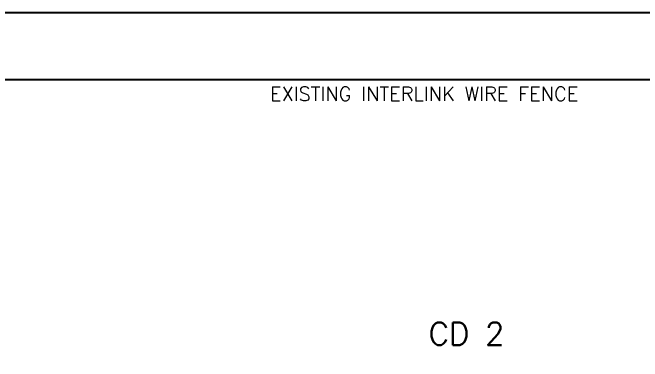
# Model space of a CAD drawing. Header units: inches. Extents: x 72602 to 350810, y -122122 to 43597.
# Drawn here: x 124421 to 157706, y -61350 to -42910 of the extents above; entities that cross this region are included whole.
import ezdxf
from ezdxf.enums import TextEntityAlignment as Align

# ---------------------------------------------------------------- set-up
doc = ezdxf.new("R2010")
doc.units = ezdxf.units.IN
doc.header["$MEASUREMENT"] = 0
doc.layers.add('M-X-BKGD', color=8, linetype='Continuous')
doc.styles.add('SIMPLEX', font='simplex.shx')
doc.styles.add('SIMS', font='simplex.shx')

msp = doc.modelspace()

# ---------------------------------------------------------------- linework, layer by layer
at = {"layer": 'M-X-BKGD'}
msp.add_line((184356, -46471), (107616, -46471), dxfattribs=at)
msp.add_line((184356, -46471), (107616, -46471), dxfattribs=at)
msp.add_lwpolyline([(72602, -42910), (208767, -42910), (208767, -122122), (72602, -122122)], close=True, dxfattribs=at)

# ---------------------------------------------------------------- texts
at = {"layer": 'M-X-BKGD', "style": 'SIMPLEX'}
msp.add_text('EXISTING INTERLINK WIRE FENCE', height=750, dxfattribs=at).set_placement((146171, -47579), align=Align.CENTER)
msp.add_text('EXISTING INTERLINK WIRE FENCE', height=750, dxfattribs=at).set_placement((146171, -47579), align=Align.CENTER)
at = {"layer": 'M-X-BKGD', "insert": (150418, -59286, -422), "char_height": 1200, "attachment_point": 3, "style": 'SIMS'}
msp.add_mtext('\\A1;CD 2', dxfattribs=at)
msp.add_mtext('\\A1;CD 2', dxfattribs=at)

doc.saveas('drawing.dxf')
